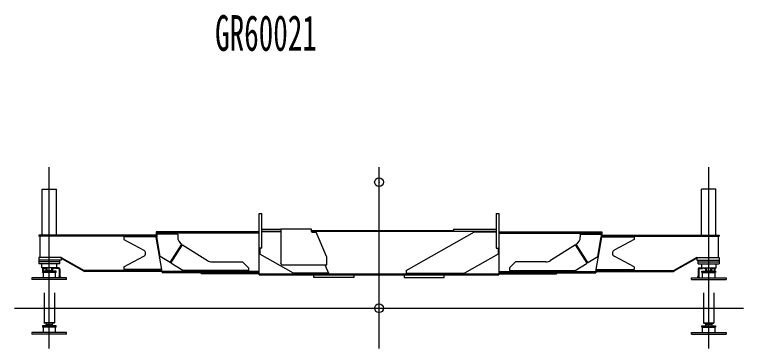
# Model space of a CAD drawing. Units: millimetres, scale not verified. Extents: x -30259 to 29445, y -25513 to 25927.
# Drawn here: x 14169 to 22569, y -11084 to -7238 of the extents above; entities that cross this region are included whole.
import ezdxf
from ezdxf.enums import TextEntityAlignment as Align

# ---------------------------------------------------------------- set-up
doc = ezdxf.new("R2010")
doc.units = ezdxf.units.MM
doc.header["$LTSCALE"] = 200
doc.header["$PDMODE"] = 32
doc.header["$PDSIZE"] = 100
doc.layers.add('0-0_0', color=7, linetype='Continuous')
doc.styles.add('ＭＳ ゴシック', font='')
doc.styles.get('ＭＳ ゴシック').set_extended_font_data('MS Gothic')

msp = doc.modelspace()

# ---------------------------------------------------------------- linework, layer by layer
at = {"layer": '0-0_0'}
for p, q in [((14569.1, -11084.2), (14569.1, -8996)), ((18369.1, -11084.2), (18369.1, -8996)), ((22169.1, -11084.2), (22169.1, -8996)), ((14486.6, -9777.5), (14486.6, -9248.5)), ((14486.6, -9248.5), (14651.6, -9248.5)), ((14651.6, -9777.5), (14651.6, -9248.5)), ((22086.6, -9777.5), (22086.6, -9248.5)), ((22251.6, -9248.5), (22086.6, -9248.5)), ((22251.6, -9777.5), (22251.6, -9248.5)), ((16989.1, -9528.5), (17017.1, -9528.5)), ((16989.1, -10237.5), (16989.1, -9528.5)), ((17017.1, -9928.5), (17017.1, -9528.5)), ((19721, -9528.5), (19721, -9928.5)), ((19721, -9528.5), (19749, -9528.5)), ((19749, -9528.5), (19749, -10235.5)), ((16989.1, -9739.5), (15799.1, -9739.5)), ((15799.1, -9739.5), (15799.1, -9800.5)), ((17017.1, -9708.5), (17236.5, -9708.5)), ((17017.1, -9732.5), (17236.5, -9732.5)), ((17236.5, -9742.5), (17017.1, -9742.5)), ((17236.5, -9707.4), (17563.4, -9707.4)), ((17236.5, -9707.4), (17236.5, -10107.4)), ((17563.4, -9707.4), (17588.1, -9707.4)), ((17588.1, -9707.4), (17588.1, -9733.9)), ((17588.1, -9724.5), (19229, -9724.5)), ((17588.1, -9732.5), (19229, -9732.5)), ((18681.1, -10185.5), (19469, -9742.5)), ((19229, -9708.5), (19721, -9708.5)), ((19229, -9708.5), (19229, -9732.5)), ((19229, -9732.5), (19721, -9732.5)), ((19469, -9742.5), (19721, -9742.5)), ((19749.1, -9739.5), (20939.1, -9739.5)), ((20939.1, -9739.5), (20939.1, -9800.5)), ((15799.1, -9777.5), (14449.1, -9777.5)), ((14449.1, -9777.5), (14449.1, -9789.5)), ((15799.1, -9789.5), (14449.1, -9789.5)), ((14460.1, -9789.5), (14460.1, -10035.5)), ((15799.1, -9799.5), (15429.1, -9799.5)), ((15429.1, -9799.5), (15429.1, -9829.5)), ((16989.1, -9755.5), (15799.1, -9755.5)), ((15808.1, -9755.5), (15799.1, -9764.5)), ((15869.1, -10197.5), (15799.1, -9800.5)), ((15809.1, -9767.5), (15809.1, -9799.6)), ((16049.1, -9767.5), (15809.1, -9767.5)), ((15848.5, -10023.2), (15809.1, -9799.6)), ((16049.1, -9767.5), (16049.1, -9800.2)), ((17598.1, -9743.9), (17644.1, -9743.9)), ((17769.5, -10033.3), (17644.1, -9743.9)), ((19749.1, -9755.5), (20939.1, -9755.5)), ((20689.1, -9767.5), (20689.1, -9800.2)), ((20869.1, -10197.5), (20939.1, -9800.5)), ((20889.6, -10023.2), (20929.1, -9799.6)), ((20930.1, -9755.5), (20939.1, -9764.5)), ((20939.1, -9777.5), (22289.1, -9777.5)), ((20939.1, -9789.5), (22289.1, -9789.5)), ((20939.1, -9799.5), (21309.1, -9799.5)), ((21309.1, -9799.5), (21309.1, -9829.5)), ((22278.1, -9789.5), (22278.1, -10035.5)), ((22289.1, -9777.5), (22289.1, -9789.5)), ((15429.1, -9829.5), (15658, -9952.2)), ((15962, -10095.2), (16095.5, -9884.6)), ((15970.5, -10100.5), (16104, -9890)), ((16104, -9890), (16391, -10071.9)), ((20634.2, -9890), (20347.2, -10071.9)), ((20767.7, -10100.5), (20634.2, -9890)), ((20776.1, -10095.2), (20642.6, -9884.6)), ((21309.1, -9829.5), (21080.2, -9952.2)), ((17017.1, -9928.5), (16989.1, -9928.5)), ((16994.1, -9928.5), (16994.1, -9997.5)), ((19721, -9928.5), (19749, -9928.5)), ((19744, -9928.5), (19744, -9997.5)), ((14706.1, -10035.5), (14449.1, -10035.5)), ((14449.1, -10035.5), (14449.1, -10065.5)), ((14706.1, -10065.5), (14449.1, -10065.5)), ((14449.1, -10065.5), (14449.1, -10108.5)), ((14689.1, -10108.5), (14689.1, -10065.5)), ((14706.1, -10035.5), (14706.1, -10065.5)), ((14706.1, -10037.8), (14707.1, -10036)), ((14716.2, -10050.4), (14706.1, -10037.8)), ((14706.1, -10050.7), (14716.2, -10050.4)), ((14707.1, -10036), (14970.1, -10185.5)), ((14716.2, -10050.4), (14962.3, -10190.2)), ((15429.1, -10145.5), (15658, -10022.7)), ((15962, -10095.2), (15848.5, -10023.2)), ((17381.9, -10215.5), (16994.1, -9997.5)), ((17768.1, -10034), (17769.7, -10034)), ((17769.7, -10120.6), (17769.7, -10034)), ((19744, -9997.5), (19356.3, -10215.5)), ((20776.1, -10095.2), (20889.6, -10023.2)), ((21309.1, -10145.5), (21080.2, -10022.7)), ((22031.1, -10036), (21768.1, -10185.5)), ((22022, -10050.4), (21775.9, -10190.2)), ((22022, -10050.4), (22032.1, -10037.8)), ((22032.1, -10050.7), (22022, -10050.4)), ((22032.1, -10037.8), (22031.1, -10036)), ((22032.1, -10035.5), (22289.1, -10035.5)), ((22032.1, -10035.5), (22032.1, -10065.5)), ((22032.1, -10065.5), (22289.1, -10065.5)), ((22049, -10108.5), (22049, -10065.5)), ((22289, -10065.5), (22289, -10108.5)), ((22289.1, -10035.5), (22289.1, -10065.5)), ((14689.1, -10087.5), (14449.1, -10087.5)), ((14689.1, -10108.5), (14449.1, -10108.5)), ((14484.1, -10154.5), (14484.1, -10108.5)), ((14674.1, -10154.5), (14484.1, -10154.5)), ((14494.1, -10191.5), (14494.1, -10154.5)), ((14503.1, -10191.5), (14503.1, -10154.5)), ((14509.1, -10154.5), (14509.1, -10157)), ((14511.1, -10164.5), (14509.1, -10157)), ((14544.1, -10191.5), (14544.1, -10154.5)), ((14594.1, -10154.5), (14594.1, -10191.5)), ((14627.1, -10164.5), (14629.1, -10157)), ((14629.1, -10154.5), (14629.1, -10157)), ((14642.1, -10154.5), (14642.1, -10163.5)), ((14674.1, -10163.5), (14642.1, -10163.5)), ((14654.1, -10108.5), (14654.1, -10154.5)), ((15429.1, -10145.5), (15429.1, -10175.5)), ((16107.6, -10187.5), (15970.5, -10100.5)), ((16444.5, -10087.5), (16794.1, -10087.5)), ((16864.1, -10157.5), (16794.1, -10087.5)), ((16864.1, -10157.5), (16864.1, -10187.5)), ((17238.1, -10109), (17236.5, -10107.4)), ((17249.7, -10120.6), (17238.1, -10109)), ((17249.7, -10120.6), (17769.7, -10120.6)), ((17742.9, -10120.6), (17789.1, -10225.5)), ((19874.1, -10157.5), (19944.1, -10087.5)), ((19874.1, -10157.5), (19874.1, -10187.5)), ((20293.7, -10087.5), (19944.1, -10087.5)), ((20630.6, -10187.5), (20767.7, -10100.5)), ((21309.1, -10145.5), (21309.1, -10175.5)), ((22049, -10087.5), (22289, -10087.5)), ((22049, -10108.5), (22289, -10108.5)), ((22064, -10154.5), (22254, -10154.5)), ((22064, -10163.5), (22096, -10163.5)), ((22084, -10108.5), (22084, -10154.5)), ((22096, -10154.5), (22096, -10163.5)), ((22109, -10154.5), (22109, -10157)), ((22111, -10164.5), (22109, -10157)), ((22144, -10154.5), (22144, -10191.5)), ((22194, -10191.5), (22194, -10154.5)), ((22227, -10164.5), (22229, -10157)), ((22229, -10154.5), (22229, -10157)), ((22235, -10191.5), (22235, -10154.5)), ((22244, -10191.5), (22244, -10154.5)), ((22254, -10154.5), (22254, -10108.5)), ((14649.1, -10193.5), (14489.1, -10193.5)), ((14489.1, -10193.5), (14489.1, -10209)), ((14649.1, -10209), (14489.1, -10209)), ((14503.1, -10191.5), (14494.1, -10191.5)), ((14499.1, -10209), (14499.1, -10269.5)), ((14499.1, -10237.5), (14499.1, -10269.5)), ((14511.1, -10164.5), (14511, -10164)), ((14511.1, -10164.5), (14544.1, -10164.5)), ((14535.1, -10174.5), (14535.1, -10179.1)), ((14594.1, -10191.5), (14544.1, -10191.5)), ((14594.1, -10164.5), (14627.1, -10164.5)), ((14603.1, -10179.1), (14603.1, -10174.5)), ((14627.2, -10164), (14627.1, -10164.5)), ((14639.1, -10269.5), (14639.1, -10209)), ((14639.1, -10269.5), (14639.1, -10237.5)), ((14649.1, -10209), (14649.1, -10193.5)), ((14683.1, -10172.7), (14683.1, -10253.5)), ((14692.1, -10172.1), (14692.1, -10253.5)), ((14968.2, -10186.7), (14962.3, -10190.2)), ((14969.2, -10185), (14968.2, -10186.7)), ((15867, -10185.5), (14970.1, -10185.5)), ((14971.1, -10185.5), (14971.1, -10187.5)), ((14971.1, -10187.5), (14976.9, -10197.5)), ((15869.1, -10197.5), (14976.9, -10197.5)), ((15865.2, -10175.5), (15429.1, -10175.5)), ((16989.1, -10197.5), (15869.1, -10197.5)), ((15869.1, -10197.5), (15869.1, -10211.5)), ((16989.1, -10211.5), (15869.1, -10211.5)), ((16864.1, -10187.5), (16107.6, -10187.5)), ((16320.1, -10220.5), (16320.1, -10211.5)), ((16320.1, -10220.5), (16325.1, -10225.5)), ((16989.1, -10225.5), (16325.1, -10225.5)), ((16989.1, -10225.5), (19749, -10225.5)), ((16989.1, -10237.5), (19749, -10237.5)), ((17784.7, -10215.5), (17381.9, -10215.5)), ((17424.5, -10225.5), (17789.1, -10225.5)), ((17619.1, -10265.5), (17619.1, -10237.5)), ((17789.1, -10225.5), (17789.1, -10237.5)), ((18659.1, -10237.5), (18659.1, -10265.5)), ((18681.1, -10185.5), (18681.1, -10215.5)), ((18681.1, -10215.5), (19356.3, -10215.5)), ((19119.1, -10265.5), (19119.1, -10237.5)), ((19749.1, -10197.5), (20869.1, -10197.5)), ((19749.1, -10211.5), (20869.1, -10211.5)), ((19749.1, -10225.5), (20413.1, -10225.5)), ((19874.1, -10187.5), (20630.6, -10187.5)), ((20418.1, -10220.5), (20413.1, -10225.5)), ((20418.1, -10220.5), (20418.1, -10211.5)), ((20869.1, -10197.5), (21761.3, -10197.5)), ((20869.1, -10197.5), (20869.1, -10211.5)), ((20871.2, -10185.5), (21768.1, -10185.5)), ((20872.9, -10175.5), (21309.1, -10175.5)), ((21767.1, -10187.5), (21761.3, -10197.5)), ((21767.1, -10185.5), (21767.1, -10187.5)), ((21768.9, -10185), (21769.9, -10186.7)), ((21769.9, -10186.7), (21775.9, -10190.2)), ((22046, -10172.1), (22046, -10253.5)), ((22055, -10172.7), (22055, -10253.5)), ((22089, -10193.5), (22249, -10193.5)), ((22089, -10209), (22089, -10193.5)), ((22089, -10209), (22249, -10209)), ((22099, -10269.5), (22099, -10209)), ((22099, -10269.5), (22099, -10237.5)), ((22110.9, -10164), (22111, -10164.5)), ((22144, -10164.5), (22111, -10164.5)), ((22135, -10179.1), (22135, -10174.5)), ((22144, -10191.5), (22194, -10191.5)), ((22227, -10164.5), (22194, -10164.5)), ((22203, -10174.5), (22203, -10179.1)), ((22227, -10164.5), (22227.2, -10164)), ((22235, -10191.5), (22244, -10191.5)), ((22239, -10209), (22239, -10269.5)), ((22239, -10237.5), (22239, -10269.5)), ((22249, -10193.5), (22249, -10209)), ((14769.1, -10269.5), (14369.1, -10269.5)), ((14369.1, -10269.5), (14369.1, -10288.5)), ((14769.1, -10288.5), (14369.1, -10288.5)), ((14692.1, -10253.5), (14683.1, -10253.5)), ((14769.1, -10288.5), (14769.1, -10269.5)), ((18659.1, -10265.5), (19119.1, -10265.5)), ((21969, -10269.5), (22369, -10269.5)), ((21969, -10288.5), (21969, -10269.5)), ((21969, -10288.5), (22369, -10288.5)), ((22046, -10253.5), (22055, -10253.5)), ((22369, -10269.5), (22369, -10288.5)), ((14509.1, -10445.2), (14509.1, -10787.5)), ((14629.1, -10445.2), (14629.1, -10787.5)), ((22109.1, -10445.2), (22109.1, -10787.5)), ((22229.1, -10445.2), (22229.1, -10787.5)), ((14169.1, -10622), (22569, -10622)), ((14649.1, -10823.5), (14489.1, -10823.5)), ((14489.1, -10823.5), (14489.1, -10839)), ((14629.1, -10787.5), (14509.1, -10787.5)), ((14511.1, -10794.9), (14509.1, -10787.5)), ((14627.1, -10794.9), (14511.1, -10794.9)), ((14535.1, -10804.9), (14535.1, -10810)), ((14535.7, -10810), (14601.4, -10810)), ((14603.1, -10809.1), (14603.1, -10804.9)), ((14629.1, -10787.5), (14627.1, -10794.9)), ((14649.1, -10839), (14649.1, -10823.5)), ((22109.1, -10787.5), (22229.1, -10787.5)), ((22109.1, -10787.5), (22111.1, -10794.9)), ((22111.1, -10794.9), (22227.1, -10794.9)), ((22135.1, -10809.1), (22135.1, -10804.9)), ((22202.5, -10810), (22136.8, -10810)), ((22203.1, -10804.9), (22203.1, -10810)), ((22227.1, -10794.9), (22229.1, -10787.5)), ((22249.1, -10823.5), (22249.1, -10839)), ((14769.1, -10899.5), (14369.1, -10899.5)), ((14369.1, -10899.5), (14369.1, -10918.5)), ((14769.1, -10918.5), (14369.1, -10918.5)), ((14649.1, -10839), (14489.1, -10839)), ((14500.1, -10839.5), (14499.1, -10840.5)), ((14499.1, -10840.5), (14499.1, -10899.5)), ((14638.1, -10839.5), (14500.1, -10839.5)), ((14638.1, -10839.5), (14639.1, -10840.5)), ((14639.1, -10899.5), (14639.1, -10840.5)), ((14769.1, -10918.5), (14769.1, -10899.5)), ((21969.1, -10899.5), (22369.1, -10899.5)), ((21969.1, -10918.5), (21969.1, -10899.5)), ((21969.1, -10918.5), (22369.1, -10918.5)), ((22089.1, -10839), (22249.1, -10839)), ((22100.1, -10839.5), (22099.1, -10840.5)), ((22099.1, -10899.5), (22099.1, -10840.5)), ((22239.1, -10840.5), (22239.1, -10899.5)), ((22369.1, -10899.5), (22369.1, -10918.5))]:
    msp.add_line(p, q, dxfattribs=at)
for points in [[(20689.1, -9767.5), (20929.1, -9767.5), (20929.1, -9799.6)], [(18079.1, -10237.5), (18079.1, -10265.5), (17619.1, -10265.5)], [(22089.1, -10839), (22089.1, -10823.5), (22249.1, -10823.5)], [(22100.1, -10839.5), (22238.1, -10839.5), (22239.1, -10840.5)]]:
    msp.add_lwpolyline(points, dxfattribs=at)
for centre in [(14687.1, -10261.5), (22051, -10261.5)]:
    msp.add_circle(centre, 8, dxfattribs=at)
for centre, radius, start, end in [((17598.1, -9733.9), 10, 180, 270), ((16149.1, -9800.2), 100, 180, 237.62138), ((20589.1, -9800.2), 100, 302.37862, 0), ((15639.1, -9987.5), 40, 298.20216, 61.7978), ((21099.1, -9987.5), 40, 118.2022, 241.79784), ((16444.5, -9987.5), 100, 237.62138, 270), ((20293.7, -9987.5), 100, 270, 302.37862), ((14674.1, -10172.5), 18, 359.99998, 89.99996), ((14674.1, -10172.5), 9, 359.99998, 89.99996), ((22064, -10172.5), 18, 90.00004, 180.00002), ((22064, -10172.5), 9, 90.00004, 180.00002), ((14525.1, -10174.5), 10, 0.00004, 90.00007), ((14569.1, -10209.5), 45, 140.21242, 159.17283), ((14532.6, -10179.1), 2.5, 320.21231, 359.99991), ((14613.1, -10174.5), 10, 90.00002, 180.00002), ((14605.6, -10179.1), 2.5, 180.00007, 219.78768), ((14569.1, -10209.5), 45, 20.82719, 39.78764), ((14976.9, -10179.1), 18.3, 217.20783, 270), ((17424.5, -10222.5), 3, 253.30076, 270), ((21761.3, -10179.1), 18.3, 270, 322.79217), ((22125, -10174.5), 10, 359.99998, 89.99998), ((22169, -10209.5), 45, 140.21236, 159.17281), ((22132.5, -10179.1), 2.5, 320.21232, 359.99993), ((22213, -10174.5), 10, 89.99993, 179.99996), ((22205.5, -10179.1), 2.5, 180.00009, 219.78769), ((22169, -10209.5), 45, 20.82717, 39.78758), ((14525.1, -10804.9), 10, 0.00004, 90.00002), ((14569.1, -10839.5), 45, 139.07348, 159.17283), ((14532.6, -10809.1), 2.5, 320.21231, 359.99991), ((14613.1, -10804.9), 10, 90.00002, 180), ((14605.6, -10809.1), 2.5, 180.00002, 219.78767), ((14569.1, -10839.5), 45, 20.82719, 40.92653), ((22125.1, -10804.9), 10, 0, 89.99998), ((22169.1, -10839.5), 45, 139.07347, 159.17281), ((22132.6, -10809.1), 2.5, 320.21232, 359.99993), ((22213.1, -10804.9), 10, 89.99998, 179.99996), ((22205.6, -10809.1), 2.5, 180.00009, 219.78769), ((22169.1, -10839.5), 45, 20.82717, 40.92652)]:
    msp.add_arc(centre, radius, start, end, dxfattribs=at)
for p in [(18369.1, -9168), (18369.1, -10622)]:
    msp.add_point(p, dxfattribs=at)

# ---------------------------------------------------------------- texts
at = {"layer": '0-0_0', "style": 'ＭＳ ゴシック', "width": 0.6}
msp.add_text('GR60021', height=410.6, dxfattribs=at).set_placement((16480, -7778), align=Align.BOTTOM_LEFT)

doc.saveas('drawing.dxf')
